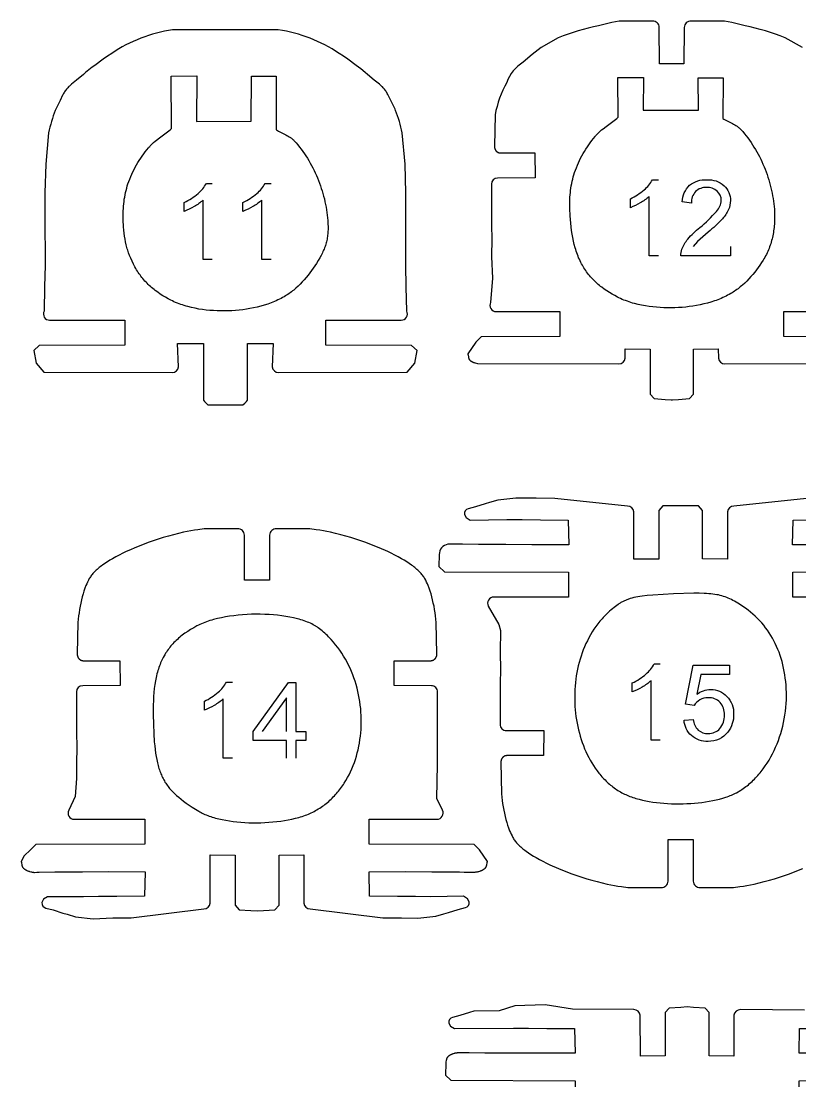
# Model space of a CAD drawing. Extents: x -389 to 108, y -244 to 818.
# Drawn here: x -105.2 to -2.9, y 50.1 to 189.3 of the extents above; entities that cross this region are included whole.
import ezdxf

# ---------------------------------------------------------------- set-up
doc = ezdxf.new("R2010")
doc.units = 0
doc.layers.add('LAYER_1', color=18, linetype='CONTINUOUS')
doc.layers.add('LETTERS', color=1, linetype='CONTINUOUS')

msp = doc.modelspace()

# ---------------------------------------------------------------- linework, layer by layer
at = {"layer": 'LAYER_1'}
for points in [[(-78.34, 188.16), (-80.85, 188.16), (-80.9, 188.16), (-85.28, 188.17), (-85.29, 188.17, 0.113732), (-93.26, 185.07), (-93.84, 184.69), (-94.4, 184.3), (-95.51, 183.5), (-95.82, 183.27), (-96.71, 182.56), (-97, 182.32), (-97.88, 181.56), (-98.56, 181.01), (-98.69, 180.9), (-98.82, 180.78), (-98.89, 180.72), (-98.95, 180.66), (-99.04, 180.56), (-99.13, 180.46), (-99.22, 180.36), (-99.3, 180.25), (-99.38, 180.14), (-99.46, 180.03), (-99.53, 179.92), (-99.6, 179.8), (-99.66, 179.69), (-99.72, 179.58), (-100.04, 178.89), (-100.53, 177.91), (-100.6, 177.75), (-100.68, 177.58), (-100.82, 177.23), (-100.95, 176.87), (-101.07, 176.5), (-101.18, 176.14), (-101.29, 175.77), (-101.39, 175.4), (-101.48, 175.03), (-101.56, 174.65), (-101.94, 170.52), (-102.05, 166.75), (-102.05, 161.31), (-102.01, 159.64), (-102.03, 157.23), (-102.08, 154.42), (-102.15, 151.21, 0.562215), (-101.43, 150.02), (-91.54, 150.02), (-91.54, 146.76), (-102.79, 146.71), (-103.5, 146.02), (-103.21, 144.39), (-102.19, 143.21), (-85.33, 143.15, 0.398321), (-84.5, 143.9), (-84.63, 146.96), (-81.23, 146.94), (-81.23, 139.5), (-81.1, 139.35), (-80.89, 139.13), (-80.64, 138.9), (-76.05, 138.9), (-75.8, 139.13), (-75.59, 139.35), (-75.59, 139.35), (-75.46, 139.5), (-75.46, 146.94), (-72.06, 146.96), (-72.19, 143.9, 0.398166), (-71.36, 143.15), (-54.5, 143.21), (-53.48, 144.39), (-53.19, 146.02), (-53.9, 146.71), (-65.15, 146.76), (-65.15, 150.02), (-55.26, 150.02, 0.562101), (-54.54, 151.21), (-54.61, 154.42), (-54.66, 157.23), (-54.68, 159.64), (-54.64, 161.31), (-54.64, 166.75), (-54.75, 170.52), (-55.13, 174.65), (-55.21, 175.03), (-55.3, 175.4), (-55.4, 175.77), (-55.51, 176.14), (-55.62, 176.5), (-55.74, 176.87), (-55.87, 177.23), (-56.01, 177.58), (-56.08, 177.75), (-56.16, 177.91), (-56.65, 178.89), (-56.97, 179.58), (-57.03, 179.69), (-57.09, 179.8), (-57.15, 179.92), (-57.23, 180.03), (-57.3, 180.14), (-57.38, 180.25), (-57.47, 180.36), (-57.56, 180.46), (-57.65, 180.56), (-57.74, 180.66), (-57.8, 180.72), (-57.87, 180.78), (-58, 180.9), (-58.13, 181.01), (-58.81, 181.56), (-59.69, 182.32), (-59.98, 182.56), (-60.57, 183.04), (-61.18, 183.5), (-62.29, 184.3), (-62.85, 184.69), (-63.43, 185.07, 0.113732), (-71.4, 188.17), (-71.41, 188.17), (-75.79, 188.16), (-78.34, 188.16)], [(-19.75, 183.7), (-21.34, 183.7), (-21.38, 188.48, 0.444007), (-22.28, 189.3), (-26.66, 189.3), (-26.67, 189.3), (-27.63, 189.12), (-29.36, 188.71, 0.038051), (-34.64, 187.12), (-36.89, 185.86), (-38.09, 184.92), (-39.25, 183.92, 0.167826), (-41.42, 181.25, 0.079372), (-42.94, 177.01), (-43.01, 172.87), (-43.01, 172.85), (-43.02, 172.83), (-43.02, 172.81), (-43.02, 172.79), (-43.02, 172.77), (-43.01, 172.74), (-43.01, 172.72), (-43.01, 172.7), (-43.01, 172.68), (-43, 172.66), (-43, 172.64), (-42.99, 172.62), (-42.99, 172.6), (-42.98, 172.58), (-42.98, 172.56), (-42.97, 172.54), (-42.96, 172.52), (-42.96, 172.5), (-42.95, 172.48), (-42.94, 172.46), (-42.93, 172.44), (-42.92, 172.42), (-42.91, 172.41), (-42.9, 172.39), (-42.89, 172.37), (-42.88, 172.35), (-42.87, 172.33), (-42.85, 172.32), (-42.84, 172.3), (-42.83, 172.28), (-42.81, 172.27), (-42.8, 172.25), (-42.79, 172.24), (-42.77, 172.22), (-42.76, 172.21), (-42.74, 172.19), (-42.72, 172.18), (-42.71, 172.16), (-42.69, 172.15), (-42.67, 172.14), (-42.66, 172.13), (-42.64, 172.12), (-42.62, 172.1), (-42.6, 172.09), (-42.58, 172.08), (-42.57, 172.07), (-42.55, 172.07), (-42.53, 172.06), (-42.51, 172.05), (-42.49, 172.04), (-42.47, 172.03), (-42.45, 172.03), (-42.43, 172.02), (-42.41, 172.02), (-42.39, 172.01), (-42.37, 172.01), (-42.35, 172), (-42.33, 172), (-42.31, 171.99), (-42.28, 171.99), (-42.26, 171.99), (-42.24, 171.99), (-42.22, 171.99), (-37.84, 171.99), (-37.77, 171.99), (-37.74, 171.99), (-37.73, 171.99), (-37.72, 171.99), (-37.7, 168.71), (-42.61, 168.7, 0.414042), (-43.43, 167.88), (-43.43, 162.44), (-43.39, 160.77), (-43.41, 158.36), (-43.3, 155.55), (-43.53, 152.35, 0.561911), (-42.8, 151.15), (-34.44, 151.15), (-34.44, 147.89), (-44.78, 147.84), (-45.49, 147.15), (-46.51, 145.59), (-46.51, 145.57), (-46.5, 145.54), (-46.5, 145.52), (-46.49, 145.49), (-46.48, 145.44), (-46.45, 145.19), (-46.44, 145.14), (-46.44, 145.11), (-46.43, 145.09), (-46.42, 145.06), (-46.42, 145.04), (-46.41, 145.02), (-46.4, 144.99), (-46.4, 144.98), (-46.39, 144.97), (-46.39, 144.96), (-46.39, 144.95), (-46.38, 144.94), (-46.38, 144.93), (-46.37, 144.92), (-46.36, 144.91), (-46.36, 144.9), (-46.35, 144.88), (-46.35, 144.87), (-46.34, 144.86), (-46.33, 144.85), (-46.32, 144.84), (-46.32, 144.84), (-46.31, 144.83), (-46.3, 144.81), (-46.29, 144.8), (-46.27, 144.79), (-46.26, 144.77), (-46.25, 144.76), (-46.24, 144.75), (-46.22, 144.74), (-46.21, 144.72), (-46.19, 144.71), (-46.18, 144.7), (-46.17, 144.69), (-46.15, 144.68), (-46.12, 144.66), (-46.09, 144.64), (-46.06, 144.62), (-46.03, 144.6), (-46, 144.58), (-45.97, 144.57), (-45.93, 144.55), (-45.9, 144.54), (-45.86, 144.52), (-45.83, 144.51), (-45.76, 144.48), (-45.69, 144.46), (-45.61, 144.44), (-45.54, 144.41), (-45.26, 144.34), (-26.71, 144.29, 0.398245), (-25.87, 145.03), (-25.86, 146.25), (-22.6, 146.23), (-22.6, 140.32), (-22.07, 139.72), (-20.62, 139.59), (-19.84, 139.54), (-19.75, 139.54), (-19.65, 139.54), (-18.88, 139.59), (-17.43, 139.72), (-16.89, 140.32), (-16.89, 146.23), (-13.64, 146.25), (-13.62, 145.03, 0.39839), (-12.78, 144.29), (5.76, 144.34)], [(-2.6, 185.86), (-4.85, 187.12, 0.038053), (-10.13, 188.71), (-11.86, 189.12), (-12.82, 189.3), (-12.83, 189.3), (-17.21, 189.3, 0.444437), (-18.11, 188.48), (-18.15, 183.7), (-19.75, 183.7)], [(5.28, 147.84), (-5.05, 147.89), (-5.05, 151.15), (3.31, 151.15, 0.56211)], [(-2.07, 126.59), (-11.59, 125.58, 0.398145), (-12.42, 124.83), (-12.44, 118.63), (-15.69, 118.66), (-15.69, 125.02), (-16.23, 125.62), (-20.92, 125.62), (-21.46, 125.02), (-21.46, 118.62), (-24.71, 118.63), (-24.73, 124.83, 0.397942), (-25.57, 125.58), (-35.09, 126.59), (-37.54, 126.62), (-40.24, 126.64), (-42.56, 126.39), (-43.66, 126.06), (-44.24, 125.89), (-45.5, 125.49), (-46.47, 125.24, 0.399948), (-46.96, 124.5), (-46.75, 124.09), (-46.22, 123.77), (-41.38, 123.83), (-39.39, 123.82), (-37, 123.78), (-33.35, 123.77), (-33.28, 120.53), (-38.1, 120.53), (-41.51, 120.54), (-45.14, 120.55), (-47.21, 120.59), (-49.14, 120.58, 0.38549), (-50.27, 119.22), (-50.32, 117.66), (-49.6, 116.97), (-33.3, 116.92), (-33.3, 113.65), (-43.11, 113.65, 0.562095), (-43.84, 112.46), (-42.44, 110.06), (-42.23, 109.25), (-42.26, 106.44), (-42.25, 104.03), (-42.28, 102.37), (-42.28, 96.93, 0.414247), (-41.47, 96.11), (-36.56, 96.1), (-36.58, 92.82), (-36.59, 92.82), (-36.6, 92.82), (-36.63, 92.82), (-36.98, 92.82), (-41.38, 92.82), (-41.4, 92.82), (-41.43, 92.82), (-41.45, 92.82), (-41.47, 92.81), (-41.49, 92.81), (-41.51, 92.81), (-41.53, 92.8), (-41.55, 92.8), (-41.57, 92.79), (-41.59, 92.79), (-41.61, 92.78), (-41.63, 92.77), (-41.65, 92.77), (-41.67, 92.76), (-41.69, 92.75), (-41.71, 92.74), (-41.73, 92.73), (-41.75, 92.72), (-41.76, 92.71), (-41.78, 92.7), (-41.8, 92.69), (-41.82, 92.68), (-41.83, 92.67), (-41.85, 92.66), (-41.87, 92.64), (-41.89, 92.63), (-41.9, 92.62), (-41.92, 92.6), (-41.93, 92.59), (-41.95, 92.57), (-41.96, 92.56), (-41.98, 92.54), (-41.99, 92.52), (-42, 92.51), (-42.02, 92.49), (-42.03, 92.47), (-42.04, 92.46), (-42.05, 92.44), (-42.06, 92.42), (-42.07, 92.4), (-42.08, 92.38), (-42.09, 92.37), (-42.1, 92.35), (-42.11, 92.33), (-42.12, 92.31), (-42.13, 92.29), (-42.13, 92.27), (-42.14, 92.25), (-42.15, 92.23), (-42.15, 92.21), (-42.16, 92.19), (-42.16, 92.17), (-42.16, 92.15), (-42.17, 92.13), (-42.17, 92.11), (-42.17, 92.08), (-42.18, 92.06), (-42.18, 92.04), (-42.18, 92.02), (-42.18, 92), (-42.18, 91.98), (-42.18, 91.96), (-42.17, 91.94), (-42.1, 87.8), (-42.06, 87.37), (-42.01, 86.94), (-41.95, 86.52), (-41.89, 86.09), (-41.81, 85.67), (-41.72, 85.25), (-41.63, 84.83), (-41.52, 84.41), (-41.42, 84.04), (-41.3, 83.67), (-41.18, 83.31), (-41.04, 82.95), (-40.94, 82.72), (-40.84, 82.49), (-40.72, 82.26), (-40.6, 82.04), (-40.53, 81.93), (-40.46, 81.81), (-40.38, 81.7), (-40.3, 81.59), (-40.22, 81.48), (-40.13, 81.38), (-40.04, 81.28), (-39.95, 81.18), (-39.82, 81.06), (-39.69, 80.94), (-39.56, 80.82), (-39.43, 80.71), (-39.29, 80.59), (-39.16, 80.49), (-39.02, 80.38), (-38.87, 80.28), (-38.55, 80.05), (-38.23, 79.84), (-37.89, 79.63), (-37.55, 79.43), (-37.11, 79.18), (-36.66, 78.94), (-36.21, 78.71), (-35.75, 78.49), (-34.63, 77.99), (-34.07, 77.76), (-32.85, 77.29), (-32.2, 77.06), (-31.54, 76.84), (-30.89, 76.64), (-30.22, 76.45), (-29.56, 76.27), (-28.89, 76.1), (-28.22, 75.95), (-27.75, 75.85), (-27.28, 75.76), (-26.81, 75.68), (-26.34, 75.61), (-25.52, 75.51), (-25.52, 75.51), (-21.14, 75.51, 0.444466), (-20.24, 76.32), (-20.2, 81.8)], [(-75.82, 115.85), (-75.85, 121.78, 0.444236), (-76.75, 122.6), (-81.13, 122.6), (-81.14, 122.6), (-81.95, 122.5), (-82.42, 122.43), (-82.9, 122.35), (-83.36, 122.26), (-83.83, 122.16), (-84.51, 122.01), (-85.17, 121.84), (-85.84, 121.66), (-86.5, 121.47), (-87.16, 121.26), (-87.82, 121.05), (-88.47, 120.82), (-89.68, 120.35), (-90.25, 120.12), (-90.81, 119.87), (-91.36, 119.62), (-91.82, 119.4), (-92.28, 119.17), (-92.73, 118.93), (-93.17, 118.68), (-93.51, 118.48), (-93.84, 118.27), (-94.17, 118.06), (-94.49, 117.83), (-94.63, 117.73), (-94.77, 117.62), (-94.91, 117.52), (-95.05, 117.4), (-95.18, 117.29), (-95.31, 117.17), (-95.44, 117.05), (-95.56, 116.93), (-95.66, 116.83), (-95.75, 116.73), (-95.84, 116.63), (-95.92, 116.52), (-96, 116.41), (-96.08, 116.3), (-96.15, 116.18), (-96.22, 116.07), (-96.34, 115.85), (-96.45, 115.62), (-96.56, 115.39), (-96.66, 115.16), (-96.79, 114.8), (-96.92, 114.44), (-97.03, 114.07), (-97.14, 113.7), (-97.24, 113.28), (-97.34, 112.86), (-97.43, 112.44), (-97.5, 112.02), (-97.57, 111.59), (-97.63, 111.17), (-97.68, 110.74), (-97.72, 110.31), (-97.79, 106.17), (-97.79, 106.15), (-97.79, 106.13), (-97.79, 106.11), (-97.79, 106.09), (-97.79, 106.07), (-97.79, 106.05), (-97.79, 106.02), (-97.79, 106), (-97.79, 105.98), (-97.78, 105.96), (-97.78, 105.94), (-97.77, 105.92), (-97.77, 105.9), (-97.76, 105.88), (-97.76, 105.86), (-97.75, 105.84), (-97.74, 105.82), (-97.74, 105.8), (-97.73, 105.78), (-97.72, 105.76), (-97.71, 105.74), (-97.7, 105.72), (-97.69, 105.71), (-97.68, 105.69), (-97.67, 105.67), (-97.66, 105.65), (-97.65, 105.63), (-97.63, 105.62), (-97.62, 105.6), (-97.61, 105.58), (-97.59, 105.57), (-97.58, 105.55), (-97.56, 105.54), (-97.55, 105.52), (-97.53, 105.51), (-97.52, 105.49), (-97.5, 105.48), (-97.49, 105.47), (-97.47, 105.45), (-97.45, 105.44), (-97.43, 105.43), (-97.42, 105.42), (-97.4, 105.41), (-97.38, 105.39), (-97.36, 105.38), (-97.34, 105.37), (-97.33, 105.37), (-97.31, 105.36), (-97.29, 105.35), (-97.27, 105.34), (-97.25, 105.33), (-97.23, 105.33), (-97.21, 105.32), (-97.19, 105.32), (-97.17, 105.31), (-97.15, 105.31), (-97.13, 105.3), (-97.11, 105.3), (-97.08, 105.3), (-97.06, 105.29), (-97.04, 105.29), (-97.02, 105.29), (-97, 105.29), (-92.33, 105.29), (-92.24, 105.29), (-92.22, 105.29), (-92.2, 105.29), (-92.2, 105.29), (-92.17, 102.01), (-97.08, 102, 0.414064), (-97.9, 101.18), (-97.9, 95.74), (-97.86, 94.07), (-97.88, 91.67), (-97.88, 89.81), (-98.06, 87.43), (-98.92, 85.65, 0.562349), (-98.2, 84.45), (-88.92, 84.45), (-88.92, 81.19), (-103.23, 81.14), (-103.95, 80.45), (-104.77, 79.65), (-105.16, 78.89), (-105.15, 78.87), (-105.15, 78.84), (-105.14, 78.8), (-105.13, 78.75), (-105.09, 78.49), (-105.08, 78.44), (-105.08, 78.42), (-105.07, 78.39), (-105.07, 78.37), (-105.06, 78.34), (-105.05, 78.32), (-105.04, 78.3), (-105.04, 78.27), (-105.03, 78.26), (-105.03, 78.25), (-105.02, 78.24), (-105.02, 78.23), (-105.01, 78.22), (-105.01, 78.21), (-105, 78.2), (-104.99, 78.19), (-104.99, 78.18), (-104.98, 78.17), (-104.98, 78.16), (-104.97, 78.15), (-104.96, 78.14), (-104.95, 78.13), (-104.94, 78.11), (-104.93, 78.1), (-104.92, 78.08), (-104.91, 78.07), (-104.88, 78.04), (-104.86, 78.02), (-104.83, 77.99), (-104.8, 77.97), (-104.77, 77.94), (-104.74, 77.92), (-104.71, 77.9), (-104.68, 77.88), (-104.65, 77.86), (-104.62, 77.84), (-104.58, 77.82), (-104.55, 77.8), (-104.52, 77.78), (-104.48, 77.77), (-104.45, 77.75), (-104.41, 77.73), (-104.34, 77.7), (-104.27, 77.67), (-104.2, 77.65), (-104.13, 77.62), (-104.05, 77.6), (-103.91, 77.56), (-103.81, 77.53), (-103.72, 77.51), (-103.68, 77.51), (-103.65, 77.5), (-103.61, 77.49), (-103.58, 77.49), (-103.55, 77.49), (-103.52, 77.48), (-103.5, 77.48), (-103.47, 77.48), (-103.45, 77.48), (-103.42, 77.48), (-103.4, 77.48), (-103.1, 77.51), (-103.02, 77.51), (-102.93, 77.52), (-102.82, 77.51), (-100.75, 77.56), (-97.13, 77.57), (-93.71, 77.58), (-88.9, 77.57), (-88.96, 74.34), (-92.62, 74.33), (-95.01, 74.29), (-96.99, 74.27), (-101.69, 74.26), (-102.21, 73.94), (-102.43, 73.53, 0.400106), (-101.93, 72.79), (-100.96, 72.54), (-99.71, 72.14), (-99.12, 71.98), (-98.03, 71.65), (-95.7, 71.39), (-93.15, 71.49), (-90.7, 71.52), (-81.18, 72.69, 0.3983), (-80.35, 73.44), (-80.33, 79.78), (-77.08, 79.76), (-77.08, 73.16), (-76.54, 72.56), (-75.03, 72.48), (-74.19, 72.41), (-73.36, 72.48), (-71.85, 72.56), (-71.31, 73.16), (-71.31, 79.76), (-68.06, 79.78), (-68.04, 73.44, 0.398109), (-67.21, 72.69), (-57.68, 71.52), (-55.24, 71.49), (-53.07, 71.47), (-50.74, 71.72), (-49.65, 72.05), (-49.06, 72.21), (-47.81, 72.61), (-46.84, 72.87, 0.400226), (-46.34, 73.61), (-46.56, 74.02), (-47.08, 74.34), (-51.39, 74.27), (-53.38, 74.29), (-55.77, 74.33), (-59.42, 74.34), (-59.49, 77.57), (-54.68, 77.58), (-51.26, 77.57), (-47.63, 77.56), (-47.02, 77.51), (-46.9, 77.52), (-46.78, 77.52), (-45.91, 77.51), (-45.78, 77.51), (-45.66, 77.51), (-45.54, 77.52), (-45.48, 77.53), (-45.41, 77.54), (-45.35, 77.55), (-45.29, 77.56), (-45.23, 77.57), (-45.18, 77.58), (-45.12, 77.59), (-45.06, 77.61), (-44.93, 77.65), (-44.87, 77.67), (-44.81, 77.69), (-44.75, 77.72), (-44.69, 77.74), (-44.62, 77.77), (-44.59, 77.79), (-44.56, 77.8), (-44.54, 77.82), (-44.51, 77.84), (-44.48, 77.85), (-44.45, 77.87), (-44.42, 77.89), (-44.4, 77.91), (-44.37, 77.93), (-44.34, 77.94), (-44.32, 77.97), (-44.29, 77.99), (-44.27, 78.01), (-44.25, 78.03), (-44.22, 78.05), (-44.2, 78.08), (-44.18, 78.1), (-44.17, 78.11), (-44.16, 78.13), (-44.15, 78.14), (-44.15, 78.15), (-44.14, 78.16), (-44.13, 78.17), (-44.13, 78.18), (-44.12, 78.19), (-44.12, 78.2), (-44.11, 78.21), (-44.1, 78.22), (-44.1, 78.23), (-44.09, 78.24), (-44.09, 78.25), (-44.08, 78.27), (-44.07, 78.3), (-44.06, 78.32), (-44.06, 78.34), (-44.05, 78.37), (-44.04, 78.39), (-44.04, 78.42), (-44.03, 78.44), (-44.02, 78.49), (-43.99, 78.75), (-43.98, 78.79), (-43.97, 78.84), (-43.96, 78.87), (-43.96, 78.89), (-44.98, 80.45), (-45.69, 81.14), (-59.47, 81.19), (-59.47, 84.45), (-50.57, 84.45, 0.56189), (-49.85, 85.65), (-50.57, 87.2), (-50.51, 91.67), (-50.52, 94.07), (-50.49, 95.74), (-50.49, 101.18, 0.414242), (-51.31, 102), (-56.21, 102.01), (-56.19, 105.29), (-56.18, 105.29), (-56.17, 105.29), (-56.14, 105.29), (-55.79, 105.29), (-51.39, 105.29), (-51.37, 105.29), (-51.35, 105.29), (-51.32, 105.29), (-51.3, 105.3), (-51.28, 105.3), (-51.26, 105.3), (-51.24, 105.31), (-51.22, 105.31), (-51.2, 105.32), (-51.18, 105.32), (-51.16, 105.33), (-51.14, 105.33), (-51.12, 105.34), (-51.1, 105.35), (-51.08, 105.36), (-51.06, 105.37), (-51.04, 105.37), (-51.03, 105.38), (-51.01, 105.39), (-50.99, 105.41), (-50.97, 105.42), (-50.95, 105.43), (-50.94, 105.44), (-50.92, 105.45), (-50.9, 105.47), (-50.89, 105.48), (-50.87, 105.49), (-50.85, 105.51), (-50.84, 105.52), (-50.82, 105.54), (-50.81, 105.55), (-50.79, 105.57), (-50.78, 105.58), (-50.77, 105.6), (-50.75, 105.62), (-50.74, 105.63), (-50.73, 105.65), (-50.72, 105.67), (-50.71, 105.69), (-50.7, 105.71), (-50.69, 105.72), (-50.68, 105.74), (-50.67, 105.76), (-50.66, 105.78), (-50.65, 105.8), (-50.64, 105.82), (-50.64, 105.84), (-50.63, 105.86), (-50.63, 105.88), (-50.62, 105.9), (-50.61, 105.92), (-50.61, 105.94), (-50.61, 105.96), (-50.6, 105.98), (-50.6, 106), (-50.6, 106.02), (-50.6, 106.05), (-50.59, 106.07), (-50.59, 106.09), (-50.59, 106.11), (-50.59, 106.13), (-50.59, 106.15), (-50.6, 106.17), (-50.67, 110.31), (-50.71, 110.74), (-50.76, 111.17), (-50.82, 111.59), (-50.88, 112.02), (-50.96, 112.44), (-51.05, 112.86), (-51.14, 113.28), (-51.25, 113.7), (-51.35, 114.07), (-51.47, 114.44), (-51.6, 114.8), (-51.73, 115.16), (-51.83, 115.39), (-51.94, 115.62), (-52.05, 115.85), (-52.17, 116.07), (-52.24, 116.18), (-52.31, 116.3), (-52.39, 116.41), (-52.47, 116.52), (-52.55, 116.63), (-52.64, 116.73), (-52.73, 116.83), (-52.82, 116.93), (-52.95, 117.05), (-53.08, 117.17), (-53.21, 117.29), (-53.34, 117.4), (-53.48, 117.52), (-53.61, 117.62), (-53.75, 117.73), (-53.9, 117.83), (-54.22, 118.06), (-54.55, 118.27), (-54.88, 118.48), (-55.22, 118.68), (-55.66, 118.93), (-56.11, 119.17), (-56.57, 119.4), (-57.02, 119.62), (-58.14, 120.12), (-58.71, 120.35), (-59.92, 120.82), (-60.57, 121.05), (-61.23, 121.26), (-61.88, 121.47), (-62.55, 121.66), (-63.21, 121.84), (-63.88, 122.01), (-64.56, 122.16), (-65.02, 122.26), (-65.49, 122.35), (-65.96, 122.43), (-66.44, 122.5), (-67.25, 122.6), (-67.25, 122.6), (-71.64, 122.6, 0.444548), (-72.54, 121.78), (-72.57, 115.85), (-75.82, 115.85)], [(-20.2, 81.8), (-16.95, 81.8), (-16.92, 76.32, 0.444617), (-16.02, 75.51), (-11.64, 75.51), (-11.63, 75.51), (-10.82, 75.61), (-10.35, 75.68), (-9.88, 75.76), (-9.41, 75.85), (-8.94, 75.95), (-8.27, 76.1), (-7.6, 76.27), (-6.93, 76.45), (-6.27, 76.64), (-5.61, 76.84), (-4.95, 77.06), (-4.3, 77.29), (-3.09, 77.76), (-2.52, 77.99)], [(-2.34, 59.39), (-10.74, 59.45, 0.398294), (-11.58, 58.7), (-11.59, 53.35), (-14.85, 53.37), (-14.85, 59.05), (-15.38, 59.65), (-16.89, 59.73), (-17.73, 59.8), (-18.57, 59.73), (-20.08, 59.65), (-20.61, 59.05), (-20.61, 53.37), (-23.87, 53.35), (-23.88, 58.7, 0.398223), (-24.72, 59.45), (-32.76, 59.49), (-36.38, 60.06), (-40.36, 59.95), (-42.4, 59.29), (-45.72, 59.24), (-46.31, 59.08), (-47.56, 58.68), (-48.53, 58.43, 0.399959), (-49.03, 57.69), (-48.81, 57.28), (-48.29, 56.96), (-40.53, 57.02), (-38.55, 57), (-36.16, 56.97), (-32.5, 56.96), (-32.43, 53.72), (-37.25, 53.71), (-40.67, 53.73), (-44.29, 53.73), (-46.36, 53.78), (-46.48, 53.78), (-46.6, 53.77), (-47.48, 53.78), (-47.6, 53.78), (-47.72, 53.77), (-47.85, 53.76), (-47.91, 53.76), (-47.97, 53.75), (-48.03, 53.74), (-48.09, 53.73), (-48.15, 53.72), (-48.21, 53.71), (-48.27, 53.69), (-48.32, 53.68), (-48.45, 53.64), (-48.51, 53.62), (-48.57, 53.59), (-48.63, 53.57), (-48.69, 53.54), (-48.76, 53.52), (-48.79, 53.5), (-48.81, 53.49), (-48.84, 53.47), (-48.87, 53.46), (-48.9, 53.44), (-48.93, 53.42), (-48.96, 53.4), (-48.98, 53.39), (-49.01, 53.37), (-49.04, 53.35), (-49.06, 53.33), (-49.09, 53.31), (-49.11, 53.29), (-49.13, 53.26), (-49.16, 53.24), (-49.18, 53.22), (-49.2, 53.19), (-49.21, 53.18), (-49.22, 53.17), (-49.22, 53.16), (-49.23, 53.15), (-49.24, 53.14), (-49.25, 53.13), (-49.25, 53.12), (-49.26, 53.11), (-49.26, 53.1), (-49.27, 53.09), (-49.27, 53.08), (-49.28, 53.07), (-49.28, 53.05), (-49.29, 53.04), (-49.3, 53.02), (-49.31, 53), (-49.31, 52.97), (-49.32, 52.95), (-49.33, 52.93), (-49.33, 52.9), (-49.34, 52.88), (-49.34, 52.85), (-49.35, 52.8), (-49.39, 52.55), (-49.4, 52.5), (-49.41, 52.45), (-49.42, 52.43), (-49.42, 52.4), (-49.47, 50.85), (-48.76, 50.16), (-32.45, 50.11), (-32.45, 46.84)]]:
    msp.add_lwpolyline(points, format="xyb", dxfattribs=at)
for points in [[(-70.63, 153.11), (-70.84, 153), (-71.04, 152.89), (-71.25, 152.78), (-71.47, 152.68), (-71.68, 152.58), (-71.9, 152.48), (-72.12, 152.39), (-72.34, 152.31), (-72.56, 152.22), (-72.79, 152.14), (-73.25, 152), (-73.71, 151.86), (-74.18, 151.74), (-74.65, 151.64), (-75.12, 151.55), (-75.6, 151.47), (-76.08, 151.4), (-76.55, 151.35), (-77.03, 151.3), (-77.5, 151.27), (-77.97, 151.25), (-78.45, 151.24), (-78.93, 151.24), (-79.42, 151.25), (-79.9, 151.28), (-80.39, 151.31), (-80.88, 151.36), (-81.37, 151.42), (-81.85, 151.49), (-82.33, 151.58), (-82.81, 151.69), (-83.28, 151.81), (-83.52, 151.87), (-83.75, 151.94), (-83.98, 152.02), (-84.21, 152.1), (-84.43, 152.18), (-84.66, 152.26), (-84.88, 152.36), (-85.1, 152.45), (-85.31, 152.55), (-85.53, 152.66), (-85.88, 152.84), (-86.23, 153.03), (-86.57, 153.24), (-86.91, 153.46), (-87.24, 153.69), (-87.56, 153.93), (-87.72, 154.06), (-87.88, 154.19), (-88.04, 154.32), (-88.19, 154.45), (-88.34, 154.59), (-88.48, 154.73), (-88.63, 154.87), (-88.77, 155.02), (-88.91, 155.17), (-89.05, 155.32), (-89.18, 155.48), (-89.31, 155.64), (-89.44, 155.8), (-89.56, 155.96), (-89.68, 156.13), (-89.8, 156.3), (-89.91, 156.48), (-90.02, 156.65), (-90.12, 156.83), (-90.22, 157.02), (-90.42, 157.4), (-90.61, 157.78), (-90.77, 158.15), (-90.92, 158.51), (-91.06, 158.86), (-91.12, 159.04), (-91.18, 159.22), (-91.23, 159.4), (-91.29, 159.57), (-91.33, 159.75), (-91.38, 159.93), (-91.46, 160.3), (-91.53, 160.67), (-91.59, 161.05), (-91.64, 161.45), (-91.69, 161.86), (-91.72, 162.29), (-91.76, 163.21), (-91.77, 163.5), (-91.77, 163.8), (-91.77, 164.1), (-91.76, 164.4), (-91.74, 164.7), (-91.72, 165), (-91.69, 165.3), (-91.66, 165.6), (-91.62, 165.9), (-91.57, 166.2), (-91.52, 166.5), (-91.46, 166.79), (-91.39, 167.08), (-91.31, 167.37), (-91.23, 167.66), (-91.14, 167.94), (-91.03, 168.26), (-90.91, 168.57), (-90.78, 168.89), (-90.64, 169.2), (-90.5, 169.51), (-90.34, 169.82), (-90.18, 170.12), (-90.01, 170.42), (-89.84, 170.72), (-89.66, 171.01), (-89.47, 171.3), (-89.28, 171.58), (-89.08, 171.86), (-88.88, 172.13), (-88.67, 172.4), (-88.45, 172.66), (-88.38, 172.75), (-88.29, 172.84), (-88.21, 172.93), (-88.13, 173.02), (-87.95, 173.2), (-87.77, 173.36), (-87.58, 173.53), (-87.39, 173.69), (-87, 174), (-85.61, 175.05), (-85.42, 175.21), (-85.45, 182.1), (-82.11, 182.13), (-82.13, 176.14), (-74.96, 176.15), (-74.91, 182.07), (-71.7, 182.07), (-71.67, 175.03), (-71.52, 174.94), (-71.37, 174.86), (-70.42, 174.38), (-70.27, 174.3), (-70.11, 174.21), (-69.96, 174.12), (-69.89, 174.07), (-69.82, 174.02), (-69.75, 173.97), (-69.68, 173.92), (-69.61, 173.87), (-69.55, 173.82), (-69.48, 173.76), (-69.42, 173.7), (-69.36, 173.64), (-69.3, 173.58), (-69.06, 173.31), (-68.83, 173.04), (-68.61, 172.76), (-68.39, 172.48), (-68.18, 172.19), (-67.98, 171.89), (-67.78, 171.6), (-67.58, 171.29), (-67.39, 170.98), (-67.21, 170.67), (-67.04, 170.35), (-66.87, 170.03), (-66.71, 169.7), (-66.55, 169.38), (-66.4, 169.04), (-66.26, 168.71), (-66.12, 168.37), (-65.99, 168.03), (-65.87, 167.69), (-65.76, 167.34), (-65.65, 167), (-65.54, 166.65), (-65.45, 166.3), (-65.36, 165.95), (-65.28, 165.59), (-65.2, 165.24), (-65.14, 164.89), (-65.08, 164.53), (-65.02, 164.18), (-64.98, 163.82), (-64.94, 163.47), (-64.91, 163.12), (-64.88, 162.69), (-64.87, 162.28), (-64.87, 162.09), (-64.87, 161.9), (-64.88, 161.71), (-64.89, 161.53), (-64.91, 161.35), (-64.93, 161.18), (-64.95, 161), (-64.97, 160.83), (-65, 160.66), (-65.04, 160.5), (-65.08, 160.33), (-65.12, 160.17), (-65.17, 160.01), (-65.22, 159.85), (-65.27, 159.69), (-65.33, 159.52), (-65.4, 159.36), (-65.46, 159.2), (-65.54, 159.04), (-65.61, 158.88), (-65.78, 158.54), (-65.97, 158.2), (-66.17, 157.85), (-66.39, 157.49), (-66.59, 157.17), (-66.81, 156.85), (-67.03, 156.54), (-67.25, 156.23), (-67.49, 155.93), (-67.74, 155.63), (-67.99, 155.33), (-68.26, 155.04), (-68.53, 154.76), (-68.8, 154.49), (-69.09, 154.23), (-69.24, 154.11), (-69.38, 153.98), (-69.53, 153.86), (-69.69, 153.75), (-69.84, 153.63), (-69.99, 153.52), (-70.15, 153.41), (-70.31, 153.31), (-70.47, 153.21), (-70.63, 153.11)], [(-12, 153.52), (-12.2, 153.41), (-12.41, 153.3), (-12.62, 153.19), (-12.83, 153.09), (-13.05, 152.99), (-13.26, 152.89), (-13.48, 152.8), (-13.7, 152.71), (-13.93, 152.63), (-14.15, 152.55), (-14.61, 152.4), (-15.07, 152.27), (-15.54, 152.15), (-16.01, 152.05), (-16.49, 151.95), (-16.96, 151.87), (-17.44, 151.81), (-17.92, 151.75), (-18.39, 151.71), (-18.87, 151.68), (-19.34, 151.66), (-19.82, 151.65), (-20.3, 151.65), (-20.78, 151.66), (-21.27, 151.68), (-21.76, 151.72), (-22.24, 151.77), (-22.73, 151.83), (-23.21, 151.9), (-23.7, 151.99), (-24.17, 152.1), (-24.65, 152.22), (-24.88, 152.28), (-25.11, 152.35), (-25.34, 152.43), (-25.57, 152.5), (-25.8, 152.59), (-26.02, 152.67), (-26.24, 152.76), (-26.46, 152.86), (-26.68, 152.96), (-26.89, 153.06), (-27.24, 153.25), (-27.59, 153.44), (-27.93, 153.65), (-28.27, 153.87), (-28.6, 154.1), (-28.93, 154.34), (-29.09, 154.47), (-29.24, 154.59), (-29.4, 154.73), (-29.55, 154.86), (-29.7, 155), (-29.85, 155.14), (-29.99, 155.28), (-30.13, 155.43), (-30.27, 155.58), (-30.41, 155.73), (-30.54, 155.89), (-30.67, 156.04), (-30.8, 156.21), (-30.92, 156.37), (-31.04, 156.54), (-31.16, 156.71), (-31.27, 156.88), (-31.38, 157.06), (-31.48, 157.24), (-31.59, 157.43), (-31.69, 157.62), (-31.79, 157.82), (-31.88, 158.03), (-31.97, 158.23), (-32.05, 158.44), (-32.14, 158.65), (-32.21, 158.87), (-32.29, 159.08), (-32.36, 159.3), (-32.42, 159.52), (-32.54, 159.97), (-32.65, 160.42), (-32.74, 160.88), (-32.83, 161.34), (-32.9, 161.81), (-32.96, 162.29), (-33.01, 162.76), (-33.08, 163.72), (-33.13, 164.69), (-33.14, 164.98), (-33.14, 165.28), (-33.13, 165.58), (-33.12, 165.88), (-33.11, 166.18), (-33.09, 166.48), (-33.06, 166.78), (-33.02, 167.08), (-32.98, 167.38), (-32.94, 167.68), (-32.88, 167.98), (-32.82, 168.27), (-32.75, 168.56), (-32.68, 168.85), (-32.59, 169.14), (-32.5, 169.42), (-32.39, 169.74), (-32.27, 170.05), (-32.14, 170.37), (-32, 170.68), (-31.86, 170.99), (-31.71, 171.3), (-31.54, 171.6), (-31.38, 171.9), (-31.2, 172.2), (-31.02, 172.49), (-30.83, 172.78), (-30.64, 173.06), (-30.44, 173.34), (-30.24, 173.61), (-30.03, 173.88), (-29.82, 174.14), (-29.74, 174.23), (-29.66, 174.32), (-29.57, 174.41), (-29.49, 174.5), (-29.31, 174.68), (-29.13, 174.84), (-28.95, 175.01), (-28.76, 175.17), (-28.36, 175.48), (-26.98, 176.53), (-26.79, 176.69), (-26.81, 181.9), (-23.47, 181.92), (-23.5, 177.62), (-16.25, 177.63), (-16.28, 181.87), (-12.98, 181.87), (-13.03, 176.51), (-12.89, 176.42), (-12.73, 176.34), (-11.79, 175.86), (-11.63, 175.78), (-11.48, 175.69), (-11.33, 175.6), (-11.25, 175.55), (-11.18, 175.5), (-11.11, 175.45), (-11.04, 175.4), (-10.98, 175.35), (-10.91, 175.3), (-10.84, 175.24), (-10.78, 175.18), (-10.72, 175.12), (-10.66, 175.06), (-10.43, 174.79), (-10.2, 174.52), (-9.97, 174.24), (-9.76, 173.96), (-9.54, 173.67), (-9.34, 173.37), (-9.14, 173.08), (-8.95, 172.77), (-8.76, 172.46), (-8.58, 172.15), (-8.4, 171.83), (-8.23, 171.51), (-8.07, 171.18), (-7.92, 170.86), (-7.77, 170.52), (-7.62, 170.19), (-7.49, 169.85), (-7.36, 169.51), (-7.23, 169.17), (-7.12, 168.82), (-7.01, 168.48), (-6.91, 168.13), (-6.81, 167.78), (-6.72, 167.43), (-6.64, 167.07), (-6.57, 166.72), (-6.5, 166.37), (-6.44, 166.01), (-6.39, 165.66), (-6.34, 165.3), (-6.3, 164.95), (-6.27, 164.6), (-6.25, 164.16), (-6.24, 163.72), (-6.24, 163.28), (-6.26, 162.84), (-6.27, 162.62), (-6.29, 162.41), (-6.31, 162.19), (-6.34, 161.97), (-6.37, 161.76), (-6.4, 161.54), (-6.44, 161.33), (-6.48, 161.11), (-6.53, 160.9), (-6.58, 160.69), (-6.64, 160.48), (-6.7, 160.27), (-6.76, 160.06), (-6.83, 159.86), (-6.9, 159.65), (-6.98, 159.45), (-7.06, 159.25), (-7.14, 159.05), (-7.23, 158.85), (-7.33, 158.66), (-7.43, 158.46), (-7.53, 158.27), (-7.64, 158.08), (-7.76, 157.89), (-7.96, 157.58), (-8.17, 157.26), (-8.39, 156.95), (-8.62, 156.64), (-8.86, 156.33), (-9.1, 156.03), (-9.36, 155.74), (-9.62, 155.45), (-9.89, 155.17), (-10.17, 154.9), (-10.45, 154.64), (-10.6, 154.52), (-10.75, 154.39), (-10.9, 154.27), (-11.05, 154.16), (-11.2, 154.04), (-11.36, 153.93), (-11.51, 153.82), (-11.67, 153.72), (-11.83, 153.62), (-12, 153.52)], [(0.94, 120.53), (-3.88, 120.53), (-3.81, 123.77), (-0.15, 123.78)], [(5.65, 113.65), (-3.85, 113.65), (-3.85, 116.92), (12.45, 116.97)], [(1.79, 53.71), (-3.03, 53.72), (-2.96, 56.96), (0.7, 56.97)], [(-3.01, 46.84), (-3.01, 50.11), (13.3, 50.16)]]:
    msp.add_lwpolyline(points, dxfattribs=at)
for points in [[(-11.23, 87.95), (-11.05, 88.05), (-10.88, 88.16), (-10.7, 88.26), (-10.53, 88.38), (-10.36, 88.49), (-10.19, 88.61), (-10.02, 88.74), (-9.85, 88.87), (-9.69, 89), (-9.53, 89.14), (-9.37, 89.28), (-9.21, 89.43), (-9.05, 89.58), (-8.9, 89.73), (-8.75, 89.89), (-8.6, 90.05), (-8.45, 90.21), (-8.3, 90.38), (-8.16, 90.55), (-8.02, 90.73), (-7.75, 91.09), (-7.48, 91.46), (-7.23, 91.84), (-6.98, 92.24), (-6.75, 92.64), (-6.53, 93.06), (-6.32, 93.48), (-6.12, 93.92), (-5.93, 94.36), (-5.75, 94.82), (-5.59, 95.27), (-5.44, 95.74), (-5.3, 96.21), (-5.18, 96.69), (-5.07, 97.17), (-4.97, 97.66), (-4.89, 98.15), (-4.82, 98.65), (-4.76, 99.15), (-4.72, 99.65), (-4.7, 100.15), (-4.69, 100.65), (-4.7, 101.13), (-4.72, 101.61), (-4.74, 102.08), (-4.79, 102.54), (-4.84, 103), (-4.9, 103.45), (-4.97, 103.89), (-5.06, 104.32), (-5.16, 104.75), (-5.27, 105.17), (-5.39, 105.58), (-5.52, 105.99), (-5.66, 106.39), (-5.81, 106.78), (-5.98, 107.16), (-6.15, 107.53), (-6.34, 107.9), (-6.53, 108.26), (-6.74, 108.61), (-6.96, 108.96), (-7.19, 109.29), (-7.43, 109.62), (-7.68, 109.94), (-7.94, 110.25), (-8.21, 110.55), (-8.49, 110.84), (-8.79, 111.13), (-9.09, 111.4), (-9.4, 111.67), (-9.73, 111.93), (-10.06, 112.18), (-10.41, 112.42), (-10.86, 112.71), (-11.29, 112.98), (-11.5, 113.1), (-11.71, 113.21), (-11.91, 113.32), (-12.12, 113.42), (-12.32, 113.51), (-12.53, 113.59), (-12.74, 113.67), (-12.95, 113.74), (-13.16, 113.81), (-13.39, 113.86), (-13.61, 113.92), (-13.85, 113.96), (-14.1, 114), (-14.35, 114.04), (-14.62, 114.07), (-14.89, 114.09), (-15.18, 114.11), (-15.49, 114.13), (-16.15, 114.14), (-16.87, 114.14), (-19.54, 114.06), (-22.25, 113.91), (-22.97, 113.84), (-23.62, 113.77), (-23.92, 113.72), (-24.2, 113.68), (-24.47, 113.62), (-24.73, 113.57), (-24.97, 113.51), (-25.2, 113.44), (-25.31, 113.41), (-25.42, 113.37), (-25.53, 113.33), (-25.63, 113.29), (-25.74, 113.25), (-25.84, 113.21), (-25.94, 113.17), (-26.04, 113.12), (-26.13, 113.07), (-26.23, 113.02), (-26.33, 112.97), (-26.42, 112.92), (-26.51, 112.86), (-26.6, 112.81), (-26.7, 112.75), (-26.79, 112.69), (-26.97, 112.56), (-27.15, 112.42), (-27.33, 112.28), (-27.52, 112.12), (-27.71, 111.96), (-27.9, 111.79), (-28.3, 111.41), (-28.46, 111.26), (-28.61, 111.1), (-28.76, 110.95), (-28.9, 110.79), (-29.05, 110.63), (-29.19, 110.46), (-29.32, 110.29), (-29.46, 110.12), (-29.59, 109.95), (-29.72, 109.78), (-29.96, 109.42), (-30.2, 109.06), (-30.42, 108.69), (-30.63, 108.31), (-30.83, 107.92), (-31.02, 107.53), (-31.2, 107.13), (-31.37, 106.72), (-31.52, 106.31), (-31.66, 105.89), (-31.79, 105.47), (-31.91, 105.04), (-32.02, 104.61), (-32.12, 104.17), (-32.2, 103.74), (-32.28, 103.29), (-32.34, 102.85), (-32.39, 102.41), (-32.44, 101.96), (-32.47, 101.51), (-32.49, 101.06), (-32.49, 100.61), (-32.49, 100.17), (-32.48, 99.72), (-32.46, 99.27), (-32.42, 98.82), (-32.38, 98.38), (-32.32, 97.94), (-32.25, 97.5), (-32.18, 97.06), (-32.09, 96.63), (-31.99, 96.2), (-31.88, 95.78), (-31.77, 95.36), (-31.64, 94.94), (-31.5, 94.53), (-31.35, 94.13), (-31.19, 93.73), (-31.02, 93.34), (-30.84, 92.96), (-30.65, 92.58), (-30.46, 92.22), (-30.25, 91.86), (-30.03, 91.51), (-29.8, 91.17), (-29.56, 90.83), (-29.31, 90.51), (-29.18, 90.36), (-29.05, 90.2), (-28.92, 90.05), (-28.79, 89.9), (-28.65, 89.76), (-28.51, 89.62), (-28.37, 89.48), (-28.22, 89.34), (-28.08, 89.21), (-27.93, 89.08), (-27.78, 88.95), (-27.62, 88.83), (-27.47, 88.7), (-27.31, 88.59), (-27.15, 88.47), (-26.99, 88.36), (-26.82, 88.25), (-26.65, 88.15), (-26.48, 88.05), (-26.31, 87.95), (-26.13, 87.86), (-25.96, 87.77), (-25.78, 87.69), (-25.6, 87.61), (-25.42, 87.53), (-25.24, 87.46), (-25.05, 87.39), (-24.86, 87.32), (-24.66, 87.26), (-24.46, 87.2), (-24.04, 87.08), (-23.61, 86.97), (-23.17, 86.88), (-22.71, 86.79), (-22.25, 86.72), (-21.77, 86.66), (-21.28, 86.6), (-20.79, 86.56), (-20.29, 86.52), (-19.79, 86.5), (-19.28, 86.49), (-18.78, 86.49), (-18.27, 86.49), (-17.76, 86.51), (-17.26, 86.54), (-16.76, 86.58), (-16.27, 86.62), (-15.78, 86.68), (-15.3, 86.75), (-14.83, 86.82), (-14.37, 86.91), (-13.92, 87.01), (-13.48, 87.11), (-13.06, 87.23), (-12.66, 87.35), (-12.46, 87.42), (-12.27, 87.49), (-12.09, 87.56), (-11.91, 87.64), (-11.73, 87.71), (-11.56, 87.79), (-11.39, 87.87)], [(-67.09, 85.3), (-66.89, 85.4), (-66.7, 85.49), (-66.51, 85.6), (-66.33, 85.7), (-66.15, 85.81), (-65.97, 85.92), (-65.79, 86.04), (-65.61, 86.16), (-65.44, 86.28), (-65.28, 86.41), (-65.11, 86.54), (-64.95, 86.67), (-64.79, 86.81), (-64.63, 86.95), (-64.48, 87.09), (-64.33, 87.24), (-64.18, 87.39), (-64.03, 87.54), (-63.89, 87.69), (-63.75, 87.85), (-63.62, 88.01), (-63.48, 88.17), (-63.35, 88.34), (-63.22, 88.51), (-63.1, 88.68), (-62.98, 88.85), (-62.86, 89.02), (-62.74, 89.2), (-62.52, 89.56), (-62.31, 89.94), (-62.11, 90.31), (-61.92, 90.7), (-61.74, 91.1), (-61.58, 91.5), (-61.42, 91.91), (-61.28, 92.32), (-61.15, 92.74), (-61.04, 93.17), (-60.93, 93.6), (-60.84, 94.04), (-60.75, 94.47), (-60.68, 94.92), (-60.62, 95.36), (-60.58, 95.81), (-60.54, 96.26), (-60.52, 96.72), (-60.51, 97.17), (-60.51, 97.63), (-60.52, 98.08), (-60.55, 98.54), (-60.59, 99), (-60.64, 99.45), (-60.7, 99.91), (-60.77, 100.36), (-60.86, 100.81), (-60.95, 101.26), (-61.06, 101.7), (-61.19, 102.15), (-61.32, 102.58), (-61.47, 103.02), (-61.62, 103.45), (-61.8, 103.87), (-61.98, 104.29), (-62.17, 104.7), (-62.38, 105.11), (-62.6, 105.51), (-62.83, 105.9), (-63.08, 106.29), (-63.33, 106.67), (-63.6, 107.03), (-63.88, 107.39), (-64.17, 107.74), (-64.48, 108.08), (-64.64, 108.25), (-64.8, 108.41), (-64.96, 108.58), (-65.13, 108.73), (-65.3, 108.89), (-65.47, 109.04), (-65.65, 109.19), (-65.83, 109.34), (-66.01, 109.48), (-66.19, 109.62), (-66.27, 109.68), (-66.34, 109.73), (-66.42, 109.78), (-66.49, 109.83), (-66.57, 109.88), (-66.66, 109.93), (-66.83, 110.02), (-67, 110.11), (-67.19, 110.2), (-67.38, 110.29), (-67.58, 110.37), (-67.79, 110.45), (-68, 110.52), (-68.21, 110.6), (-68.44, 110.67), (-68.67, 110.73), (-68.9, 110.79), (-69.39, 110.91), (-69.89, 111.02), (-70.41, 111.11), (-70.95, 111.19), (-71.49, 111.25), (-72.05, 111.3), (-72.62, 111.35), (-73.19, 111.37), (-73.77, 111.39), (-74.35, 111.39), (-74.93, 111.38), (-75.51, 111.35), (-76.09, 111.32), (-76.67, 111.27), (-77.23, 111.2), (-77.79, 111.13), (-78.34, 111.04), (-78.87, 110.93), (-79.39, 110.82), (-79.9, 110.69), (-80.14, 110.62), (-80.38, 110.55), (-80.61, 110.47), (-80.84, 110.39), (-81.07, 110.31), (-81.29, 110.22), (-81.5, 110.13), (-81.7, 110.04), (-81.9, 109.95), (-82.09, 109.85), (-82.51, 109.62), (-82.91, 109.38), (-83.3, 109.14), (-83.66, 108.89), (-83.84, 108.76), (-84.01, 108.63), (-84.18, 108.5), (-84.34, 108.37), (-84.5, 108.23), (-84.66, 108.09), (-84.81, 107.95), (-84.95, 107.81), (-85.1, 107.67), (-85.23, 107.52), (-85.37, 107.37), (-85.5, 107.22), (-85.63, 107.07), (-85.75, 106.91), (-85.87, 106.75), (-85.98, 106.59), (-86.1, 106.42), (-86.2, 106.26), (-86.31, 106.08), (-86.41, 105.91), (-86.5, 105.73), (-86.6, 105.55), (-86.69, 105.37), (-86.77, 105.18), (-86.85, 104.99), (-86.93, 104.79), (-87.01, 104.6), (-87.08, 104.39), (-87.15, 104.19), (-87.21, 103.98), (-87.27, 103.76), (-87.33, 103.55), (-87.39, 103.32), (-87.44, 103.1), (-87.53, 102.63), (-87.61, 102.15), (-87.68, 101.65), (-87.74, 101.13), (-87.78, 100.6), (-87.81, 100.04), (-87.84, 99.46), (-87.85, 98.86), (-87.84, 98.24), (-87.81, 96.93), (-87.75, 95.72), (-87.68, 94.62), (-87.63, 94.11), (-87.57, 93.62), (-87.51, 93.16), (-87.44, 92.72), (-87.36, 92.29), (-87.28, 91.89), (-87.23, 91.69), (-87.18, 91.5), (-87.13, 91.31), (-87.07, 91.13), (-87.02, 90.95), (-86.96, 90.78), (-86.89, 90.61), (-86.83, 90.44), (-86.76, 90.28), (-86.69, 90.11), (-86.61, 89.96), (-86.53, 89.8), (-86.45, 89.65), (-86.36, 89.5), (-86.28, 89.35), (-86.18, 89.21), (-86.09, 89.06), (-85.99, 88.92), (-85.88, 88.78), (-85.78, 88.65), (-85.67, 88.51), (-85.55, 88.38), (-85.43, 88.24), (-85.31, 88.11), (-85.18, 87.98), (-85.05, 87.85), (-84.91, 87.72), (-84.77, 87.6), (-84.48, 87.34), (-84.16, 87.09), (-83.83, 86.83), (-83.48, 86.57), (-83.1, 86.31), (-82.71, 86.05), (-81.85, 85.51), (-81.7, 85.42), (-81.55, 85.33), (-81.38, 85.25), (-81.22, 85.17), (-81.04, 85.09), (-80.86, 85.02), (-80.67, 84.94), (-80.48, 84.87), (-80.28, 84.8), (-80.08, 84.74), (-79.87, 84.68), (-79.66, 84.62), (-79.23, 84.51), (-78.77, 84.41), (-78.3, 84.32), (-77.82, 84.24), (-77.33, 84.17), (-76.83, 84.12), (-76.31, 84.07), (-75.8, 84.03), (-75.27, 84.01), (-74.75, 84), (-74.22, 84), (-73.69, 84.01), (-73.16, 84.03), (-72.63, 84.06), (-72.11, 84.1), (-71.59, 84.15), (-71.08, 84.22), (-70.58, 84.29), (-70.09, 84.38), (-69.61, 84.48), (-69.15, 84.59), (-68.7, 84.71), (-68.48, 84.77), (-68.27, 84.84), (-68.06, 84.91), (-67.85, 84.98), (-67.65, 85.06), (-67.46, 85.14), (-67.27, 85.22)]]:
    msp.add_lwpolyline(points, close=True, dxfattribs=at)
at = {"layer": 'LETTERS'}
for points in [[(-21.5, 158.48), (-22.71, 158.48), (-22.71, 166.28, -0.056472), (-23.88, 165.43, -0.043354), (-25.18, 164.8), (-25.18, 165.98, 0.072812), (-23.37, 167.15, 0.094573), (-22.28, 168.48), (-21.5, 168.48)], [(-12.04, 159.69), (-12.04, 158.48), (-18.55, 158.48, -0.097474), (-18.41, 159.34, -0.08646), (-17.63, 160.68, -0.045911), (-16.07, 162.19, 0.040779), (-13.87, 164.32, 0.172586), (-13.25, 165.77, 0.219617), (-13.78, 166.97, 0.193668), (-15.17, 167.46, 0.206195), (-16.62, 166.92, 0.202699), (-17.17, 165.41), (-18.37, 165.59, -0.196814), (-17.4, 167.74, -0.186558), (-15.14, 168.48, -0.197806), (-12.88, 167.69, -0.214499), (-12.04, 165.73, -0.101399), (-12.29, 164.55, -0.080554), (-13.1, 163.34, -0.030754), (-14.95, 161.59), (-16.38, 160.35), (-16.93, 159.69)], [(-80.07, 158), (-81.28, 158), (-81.28, 165.8, -0.056472), (-82.45, 164.95, -0.043354), (-83.75, 164.32), (-83.75, 165.5, 0.072812), (-81.94, 166.67, 0.094573), (-80.85, 168), (-80.07, 168)], [(-72.36, 158), (-73.57, 158), (-73.57, 165.8, -0.056472), (-74.74, 164.95, -0.043354), (-76.04, 164.32), (-76.04, 165.5, 0.072812), (-74.23, 166.67, 0.094573), (-73.14, 168), (-72.36, 168)], [(-21.26, 94.87), (-22.47, 94.87), (-22.47, 102.66, -0.056472), (-23.64, 101.82, -0.043354), (-24.94, 101.19), (-24.94, 102.37, 0.072812), (-23.13, 103.54, 0.094573), (-22.04, 104.87), (-21.26, 104.87)], [(-18.13, 97.46), (-16.93, 97.58, 0.172827), (-16.27, 96.18, 0.19315), (-14.97, 95.72, 0.222694), (-13.43, 96.38, 0.190048), (-12.83, 98.15, 0.196067), (-13.4, 99.81, 0.214435), (-14.97, 100.41, 0.140394), (-16.07, 100.13, 0.122103), (-16.8, 99.39), (-17.95, 99.57), (-16.93, 104.69), (-12.17, 104.69), (-12.17, 103.49), (-15.94, 103.49), (-16.46, 100.87, -0.161043), (-14.63, 101.5, -0.21325), (-12.5, 100.59, -0.200352), (-11.62, 98.26, -0.172468), (-12.4, 95.91, -0.244519), (-14.98, 94.69, -0.190188), (-17.16, 95.45, -0.194762), (-18.13, 97.46)], [(-77.43, 92.47), (-78.64, 92.47), (-78.64, 100.26, -0.056472), (-79.81, 99.42, -0.043354), (-81.11, 98.79), (-81.11, 99.97, 0.072812), (-79.3, 101.14, 0.094573), (-78.21, 102.47), (-77.43, 102.47)]]:
    msp.add_lwpolyline(points, format="xyb", dxfattribs=at)
for points in [[(-70.32, 92.47), (-70.32, 94.82), (-74.72, 94.82), (-74.72, 95.97), (-70.08, 102.41), (-69.12, 102.41), (-69.12, 95.97), (-67.79, 95.97), (-67.79, 94.82), (-69.12, 94.82), (-69.12, 92.47)], [(-70.32, 95.97), (-70.32, 100.4), (-73.52, 95.97)]]:
    msp.add_lwpolyline(points, dxfattribs=at)

doc.saveas('drawing.dxf')
